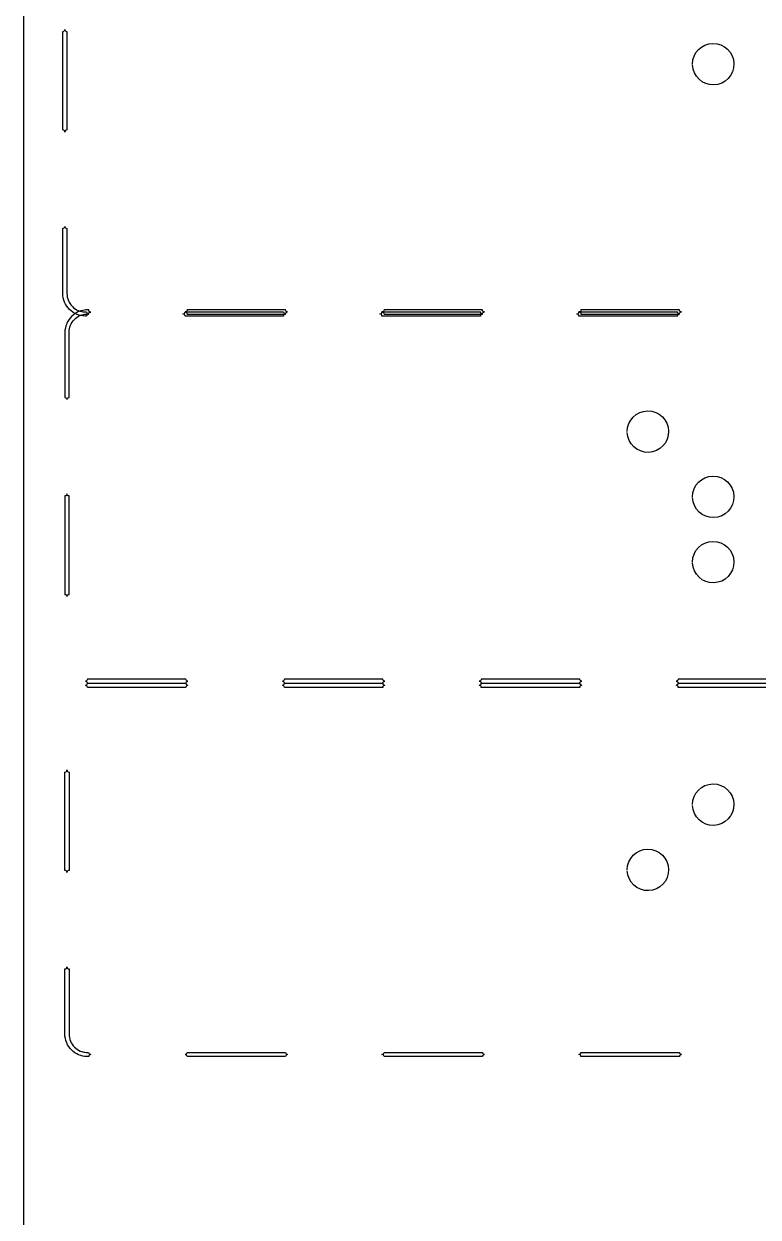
# Model space of a CAD drawing. Extents: x 0 to 120, y 0 to 230.
# Drawn here: x 0.1 to 35.9, y 58.3 to 116.4 of the extents above; entities that cross this region are included whole.
import ezdxf

# ---------------------------------------------------------------- set-up
doc = ezdxf.new("R2010")
doc.units = 0
doc.layers.add('Camada_1', color=7, linetype='CONTINUOUS')

msp = doc.modelspace()

# ---------------------------------------------------------------- linework, layer by layer
at = {"layer": 'Camada_1', "color": 7}
for points in [[(0.1, 1.09983), (0.1, 229.09983)], [(2.000012, 111.270266), (2.000012, 116.069096)], [(2.201184, 116.069096), (2.201184, 111.270266)], [(2.000013, 103.299686), (2.000013, 106.469606)], [(2.101575, 106.569206), (2.101574, 106.569096)], [(2.201184, 106.469496), (2.201184, 103.299576)], [(2.878908, 102.221596), (2.875008, 102.221596), (2.773445, 102.248896), (2.671883, 102.284096), (2.576183, 102.330996), (2.484383, 102.385696), (2.400403, 102.450096), (2.322273, 102.520396), (2.251963, 102.598496), (2.187513, 102.682496), (2.132823, 102.774296), (2.087903, 102.867996), (2.087903, 102.869996)], [(2.978505, 102.474866), (2.974605, 102.474866), (2.873042, 102.447566), (2.77148, 102.412366), (2.67578, 102.365466), (2.58398, 102.310766), (2.5, 102.246266), (2.42187, 102.175966), (2.35156, 102.097866), (2.28711, 102.013866), (2.23242, 101.922066), (2.1875, 101.828366), (2.1875, 101.826366)], [(2.271494, 102.948016), (2.308604, 102.869916), (2.353524, 102.795716), (2.406254, 102.725416), (2.462894, 102.661016), (2.527344, 102.604416), (2.597654, 102.551716), (2.671874, 102.506816), (2.750004, 102.469716), (2.832034, 102.440416), (2.923834, 102.417016)], [(7.958996, 102.399176), (12.757824, 102.399176)], [(12.857421, 102.498446), (8.058593, 102.498446)], [(17.558606, 102.399176), (22.357434, 102.399176)], [(22.457031, 102.498446), (17.658203, 102.498446)], [(27.158215, 102.399176), (31.958996, 102.399176)], [(32.058593, 102.498446), (27.257812, 102.498446)], [(2.371091, 101.748446), (2.408201, 101.826546), (2.453121, 101.900746), (2.505851, 101.971046), (2.562491, 102.035446), (2.626941, 102.092046), (2.697251, 102.144746), (2.771471, 102.189646), (2.849601, 102.226746), (2.931631, 102.256046), (3.023431, 102.279446)], [(12.757824, 102.198016), (7.958996, 102.198016)], [(8.058593, 102.297286), (12.857421, 102.297286)], [(22.357434, 102.198016), (17.558606, 102.198016)], [(17.658203, 102.297286), (22.457031, 102.297286)], [(31.958996, 102.198016), (27.158215, 102.198016)], [(27.257812, 102.297286), (32.058593, 102.297286)], [(2.09961, 101.396676), (2.09961, 98.226756)], [(2.300781, 98.226966), (2.300781, 101.396886)], [(2.201172, 98.127156), (2.201171, 98.127366)], [(2.099609, 93.426196), (2.099609, 88.627366)], [(2.300781, 88.627366), (2.300781, 93.426196)], [(7.999999, 84.498446), (3.201171, 84.498446)], [(17.599609, 84.498446), (12.800781, 84.498446)], [(27.201171, 84.498446), (22.40039, 84.498446)], [(36.800781, 84.498446), (31.999999, 84.498446)], [(3.201171, 84.299576), (7.999999, 84.299576)], [(3.201171, 84.297286), (7.999999, 84.297286)], [(7.999999, 84.098416), (3.201171, 84.098416)], [(12.800781, 84.299576), (17.599609, 84.299576)], [(12.800781, 84.297286), (17.599609, 84.297286)], [(17.599609, 84.098416), (12.800781, 84.098416)], [(22.40039, 84.299576), (27.201171, 84.299576)], [(22.40039, 84.297286), (27.201171, 84.297286)], [(27.201171, 84.098416), (22.40039, 84.098416)], [(31.999999, 84.299576), (36.800781, 84.299576)], [(31.999999, 84.297286), (36.800781, 84.297286)], [(36.800781, 84.098416), (31.999999, 84.098416)], [(2.099609, 75.170666), (2.099609, 79.969496)], [(2.300781, 79.969496), (2.300781, 75.170666)], [(2.201172, 70.469606), (2.201171, 70.469496)], [(2.09961, 67.200086), (2.09961, 70.370006)], [(2.300781, 70.369896), (2.300781, 67.199976)], [(2.978505, 66.121996), (2.974605, 66.121996), (2.873042, 66.149296), (2.77148, 66.184496), (2.67578, 66.231396), (2.58398, 66.286096), (2.5, 66.350496), (2.42187, 66.420796), (2.35156, 66.498896), (2.28711, 66.582896), (2.23242, 66.674696), (2.1875, 66.768396), (2.1875, 66.770396)], [(2.371091, 66.848416), (2.408201, 66.770316), (2.453121, 66.696116), (2.505851, 66.625816), (2.562491, 66.561416), (2.626941, 66.504816), (2.697251, 66.452116), (2.771471, 66.407216), (2.849601, 66.370116), (2.931631, 66.340816), (3.023431, 66.317416)], [(8.058593, 66.299576), (12.857421, 66.299576)], [(12.857421, 66.098416), (8.058593, 66.098416)], [(17.658203, 66.299576), (22.457031, 66.299576)], [(22.457031, 66.098416), (17.658203, 66.098416)], [(27.257812, 66.299576), (32.058593, 66.299576)], [(32.058593, 66.098416), (27.257812, 66.098416)]]:
    msp.add_lwpolyline(points, dxfattribs=at)
for points in [[(2.101574, 116.170656)], [(2.201171, 88.525806)], [(2.201171, 80.071056)]]:
    msp.add_lwpolyline(points, close=True, dxfattribs=at)
for points in [[(2.000012, 116.069096), (2.027076, 116.06867), (2.053157, 116.079233), (2.072297, 116.098372)], [(2.072297, 116.098372), (2.091436, 116.117512), (2.102, 116.143592), (2.101574, 116.170656)], [(2.101574, 116.170656), (2.101157, 116.143933), (2.111455, 116.118154), (2.130169, 116.099073)], [(2.130169, 116.099073), (2.148884, 116.079992), (2.174458, 116.069197), (2.201184, 116.069096)], [(32.694089, 114.47877), (32.694092, 115.033635), (33.140342, 115.484909), (33.69423, 115.49017)], [(33.69423, 115.49017), (34.248118, 115.495431), (34.70283, 115.052715), (34.713337, 114.49795)], [(33.732521, 113.46772), (33.178826, 113.451939), (32.715813, 113.885948), (32.694815, 114.44042)], [(34.713337, 114.49795), (34.723845, 113.943179), (34.286215, 113.483501), (33.732521, 113.46772)], [(2.071593, 111.241675), (2.052512, 111.260388), (2.026734, 111.270684), (2.000012, 111.270266)], [(2.101574, 111.170666), (2.101471, 111.197391), (2.090674, 111.222963), (2.071593, 111.241675)], [(2.201184, 111.270266), (2.146264, 111.270052), (2.101794, 111.225586), (2.101574, 111.170666)], [(2.000013, 106.469606), (2.026735, 106.469188), (2.052513, 106.479484), (2.071594, 106.498197)], [(2.071594, 106.498197), (2.090675, 106.516909), (2.101472, 106.542481), (2.101575, 106.569206)], [(2.101574, 106.569096), (2.101794, 106.514176), (2.146264, 106.46971), (2.201184, 106.469496)], [(2.087903, 102.869996), (2.030533, 103.005706), (1.999883, 103.152966), (2.000013, 103.299686)], [(2.201184, 103.299576), (2.201077, 103.179416), (2.224864, 103.058326), (2.271494, 102.948016)], [(2.923834, 102.417016), (2.997194, 102.401816), (3.074821, 102.397916), (3.156256, 102.399416)], [(3.259755, 102.498266), (3.168765, 102.500266), (3.074592, 102.495266), (2.978505, 102.474866)], [(3.156256, 102.399416), (3.157513, 102.344475), (3.20287, 102.300843), (3.257818, 102.301716)], [(3.255853, 102.297046), (3.25711, 102.351987), (3.302467, 102.395619), (3.357415, 102.394746)], [(3.286953, 102.426098), (3.268602, 102.44555), (3.258807, 102.471541), (3.259755, 102.498266)], [(3.357415, 102.394746), (3.330681, 102.395355), (3.305304, 102.406646), (3.286953, 102.426098)], [(7.929015, 102.328167), (7.948096, 102.346879), (7.958893, 102.372451), (7.958996, 102.399176)], [(8.029316, 102.426162), (8.010176, 102.407023), (7.984095, 102.39646), (7.957031, 102.396886)], [(7.957031, 102.396886), (7.983753, 102.397304), (8.009531, 102.387008), (8.028612, 102.368295)], [(8.058593, 102.498446), (8.059019, 102.471382), (8.048455, 102.445302), (8.029316, 102.426162)], [(12.757824, 102.399176), (12.758043, 102.344256), (12.802514, 102.29979), (12.857434, 102.299576)], [(12.886016, 102.426863), (12.867302, 102.445944), (12.857004, 102.471723), (12.857421, 102.498446)], [(12.857421, 102.297286), (12.85764, 102.352206), (12.902111, 102.396672), (12.957031, 102.396886)], [(12.957031, 102.396886), (12.930305, 102.396987), (12.904731, 102.407782), (12.886016, 102.426863)], [(17.458996, 102.299576), (17.513916, 102.29979), (17.558387, 102.344256), (17.558606, 102.399176)], [(17.629608, 102.426863), (17.610893, 102.407782), (17.585319, 102.396987), (17.558593, 102.396886)], [(17.558593, 102.396886), (17.613513, 102.396672), (17.657984, 102.352206), (17.658203, 102.297286)], [(17.658203, 102.498446), (17.65862, 102.471723), (17.648322, 102.445944), (17.629608, 102.426863)], [(22.357434, 102.399176), (22.357538, 102.372451), (22.368335, 102.346879), (22.387416, 102.328167)], [(22.486309, 102.426162), (22.467169, 102.445302), (22.456605, 102.471382), (22.457031, 102.498446)], [(22.558593, 102.396886), (22.531529, 102.39646), (22.505448, 102.407023), (22.486309, 102.426162)], [(22.487013, 102.368295), (22.506094, 102.387008), (22.531871, 102.397304), (22.558593, 102.396886)], [(27.058605, 102.299576), (27.113525, 102.29979), (27.157996, 102.344256), (27.158215, 102.399176)], [(27.229217, 102.426863), (27.210502, 102.407782), (27.184928, 102.396987), (27.158202, 102.396886)], [(27.158202, 102.396886), (27.213122, 102.396672), (27.257593, 102.352206), (27.257812, 102.297286)], [(27.257812, 102.498446), (27.258229, 102.471723), (27.247931, 102.445944), (27.229217, 102.426863)], [(31.958996, 102.399176), (31.959215, 102.344256), (32.003686, 102.29979), (32.058606, 102.299576)], [(32.087188, 102.426863), (32.068474, 102.445944), (32.058176, 102.471723), (32.058593, 102.498446)], [(32.058593, 102.297286), (32.058812, 102.352206), (32.103283, 102.396672), (32.158203, 102.396886)], [(32.158203, 102.396886), (32.131477, 102.396987), (32.105903, 102.407782), (32.087188, 102.426863)], [(2.1875, 101.826366), (2.13013, 101.690656), (2.09948, 101.543396), (2.09961, 101.396676)], [(3.160158, 102.198196), (3.069168, 102.196196), (2.974995, 102.201196), (2.878908, 102.221596)], [(3.023431, 102.279446), (3.096791, 102.294646), (3.174418, 102.298546), (3.255853, 102.297046)], [(3.187356, 102.270364), (3.169005, 102.250912), (3.15921, 102.224921), (3.160158, 102.198196)], [(3.257818, 102.301716), (3.231084, 102.301107), (3.205707, 102.289816), (3.187356, 102.270364)], [(7.857434, 102.299576), (7.884156, 102.299158), (7.909934, 102.309454), (7.929015, 102.328167)], [(7.929719, 102.2703), (7.910579, 102.289439), (7.884498, 102.300002), (7.857434, 102.299576)], [(7.958996, 102.198016), (7.959422, 102.22508), (7.948858, 102.25116), (7.929719, 102.2703)], [(8.028612, 102.368295), (8.047693, 102.349583), (8.05849, 102.324011), (8.058593, 102.297286)], [(12.786419, 102.269599), (12.767705, 102.250518), (12.757407, 102.224739), (12.757824, 102.198016)], [(12.857434, 102.299576), (12.830708, 102.299475), (12.805134, 102.28868), (12.786419, 102.269599)], [(17.530011, 102.269599), (17.511296, 102.28868), (17.485722, 102.299475), (17.458996, 102.299576)], [(17.558606, 102.198016), (17.559023, 102.224739), (17.548725, 102.250518), (17.530011, 102.269599)], [(22.386712, 102.2703), (22.367572, 102.25116), (22.357008, 102.22508), (22.357434, 102.198016)], [(22.458996, 102.299576), (22.431932, 102.300002), (22.405851, 102.289439), (22.386712, 102.2703)], [(22.387416, 102.328167), (22.406497, 102.309454), (22.432274, 102.299158), (22.458996, 102.299576)], [(22.457031, 102.297286), (22.457135, 102.324011), (22.467932, 102.349583), (22.487013, 102.368295)], [(27.12962, 102.269599), (27.110905, 102.28868), (27.085331, 102.299475), (27.058605, 102.299576)], [(27.158215, 102.198016), (27.158632, 102.224739), (27.148334, 102.250518), (27.12962, 102.269599)], [(31.987591, 102.269599), (31.968877, 102.250518), (31.958579, 102.224739), (31.958996, 102.198016)], [(32.058606, 102.299576), (32.03188, 102.299475), (32.006306, 102.28868), (31.987591, 102.269599)], [(2.300781, 101.396886), (2.300674, 101.517046), (2.324461, 101.638126), (2.371091, 101.748446)], [(2.09961, 98.226756), (2.126332, 98.227174), (2.15211, 98.216878), (2.171191, 98.198165)], [(2.171191, 98.198165), (2.190272, 98.179453), (2.201069, 98.153881), (2.201172, 98.127156)], [(2.201171, 98.127366), (2.201391, 98.182286), (2.245861, 98.226752), (2.300781, 98.226966)], [(29.514046, 96.56377), (29.514044, 97.118639), (29.960296, 97.569919), (30.514188, 97.57518)], [(30.514188, 97.57518), (31.06808, 97.580441), (31.522794, 97.137719), (31.533295, 96.58295)], [(31.533295, 96.58295), (31.543798, 96.028182), (31.106169, 95.568511), (30.552478, 95.55273)], [(30.552478, 95.55273), (29.998788, 95.53695), (29.535776, 95.970952), (29.514773, 96.52542)], [(32.694039, 93.38378), (32.694042, 93.938645), (33.140293, 94.389919), (33.694181, 94.39518)], [(33.694181, 94.39518), (34.248069, 94.400441), (34.702781, 93.957725), (34.713288, 93.40296)], [(2.17119, 93.454787), (2.152109, 93.436074), (2.126331, 93.425778), (2.099609, 93.426196)], [(2.201171, 93.525796), (2.201068, 93.499071), (2.190271, 93.473499), (2.17119, 93.454787)], [(2.300781, 93.426196), (2.245861, 93.42641), (2.201391, 93.470876), (2.201171, 93.525796)], [(33.732471, 92.37274), (33.17878, 92.356959), (32.715768, 92.790962), (32.694765, 93.34543)], [(34.713288, 93.40296), (34.723791, 92.848192), (34.286162, 92.388521), (33.732471, 92.37274)], [(32.694039, 90.20377), (32.694037, 90.758639), (33.140289, 91.209919), (33.694181, 91.21518)], [(33.694181, 91.21518), (34.248073, 91.220441), (34.702787, 90.777719), (34.713288, 90.22295)], [(34.713288, 90.22295), (34.723791, 89.668182), (34.286162, 89.208511), (33.732471, 89.19273)], [(33.732471, 89.19273), (33.17878, 89.176949), (32.715768, 89.610952), (32.694765, 90.16542)], [(2.099609, 88.627366), (2.126673, 88.627792), (2.152754, 88.617229), (2.171894, 88.59809)], [(2.171894, 88.59809), (2.191033, 88.57895), (2.201597, 88.55287), (2.201171, 88.525806)], [(2.201171, 88.525806), (2.200754, 88.552529), (2.211052, 88.578308), (2.229766, 88.597389)], [(2.229766, 88.597389), (2.248481, 88.61647), (2.274055, 88.627265), (2.300781, 88.627366)], [(3.171894, 84.426162), (3.152754, 84.407023), (3.126673, 84.39646), (3.099609, 84.396886)], [(3.099609, 84.396886), (3.126331, 84.397304), (3.152109, 84.387008), (3.17119, 84.368295)], [(3.17119, 84.368295), (3.190271, 84.349583), (3.201068, 84.324011), (3.201171, 84.297286)], [(3.201171, 84.498446), (3.201597, 84.471382), (3.191033, 84.445302), (3.171894, 84.426162)], [(8.028594, 84.426863), (8.00988, 84.445944), (7.999582, 84.471723), (7.999999, 84.498446)], [(7.999999, 84.297286), (8.000219, 84.352206), (8.044689, 84.396672), (8.099609, 84.396886)], [(8.099609, 84.396886), (8.072883, 84.396987), (8.047309, 84.407782), (8.028594, 84.426863)], [(12.772186, 84.426863), (12.753471, 84.407782), (12.727897, 84.396987), (12.701171, 84.396886)], [(12.701171, 84.396886), (12.756091, 84.396672), (12.800562, 84.352206), (12.800781, 84.297286)], [(12.800781, 84.498446), (12.801198, 84.471723), (12.7909, 84.445944), (12.772186, 84.426863)], [(17.628887, 84.426162), (17.609747, 84.445302), (17.599183, 84.471382), (17.599609, 84.498446)], [(17.599609, 84.297286), (17.599713, 84.324011), (17.61051, 84.349583), (17.629591, 84.368295)], [(17.701171, 84.396886), (17.674107, 84.39646), (17.648026, 84.407023), (17.628887, 84.426162)], [(17.629591, 84.368295), (17.648672, 84.387008), (17.674449, 84.397304), (17.701171, 84.396886)], [(22.371795, 84.426863), (22.35308, 84.407782), (22.327506, 84.396987), (22.30078, 84.396886)], [(22.30078, 84.396886), (22.3557, 84.396672), (22.400171, 84.352206), (22.40039, 84.297286)], [(22.40039, 84.498446), (22.400807, 84.471723), (22.390509, 84.445944), (22.371795, 84.426863)], [(27.229766, 84.426863), (27.211052, 84.445944), (27.200754, 84.471723), (27.201171, 84.498446)], [(27.201171, 84.297286), (27.20139, 84.352206), (27.245861, 84.396672), (27.300781, 84.396886)], [(27.300781, 84.396886), (27.274055, 84.396987), (27.248481, 84.407782), (27.229766, 84.426863)], [(31.971404, 84.426863), (31.952689, 84.407782), (31.927115, 84.396987), (31.900389, 84.396886)], [(31.900389, 84.396886), (31.955309, 84.396672), (31.99978, 84.352206), (31.999999, 84.297286)], [(31.999999, 84.498446), (32.000416, 84.471723), (31.990118, 84.445944), (31.971404, 84.426863)], [(3.099609, 84.199976), (3.126331, 84.199558), (3.152109, 84.209854), (3.17119, 84.228567)], [(3.171894, 84.1707), (3.152754, 84.189839), (3.126673, 84.200402), (3.099609, 84.199976)], [(3.17119, 84.228567), (3.190271, 84.247279), (3.201068, 84.272851), (3.201171, 84.299576)], [(3.201171, 84.098416), (3.201597, 84.12548), (3.191033, 84.15156), (3.171894, 84.1707)], [(8.028594, 84.169999), (8.00988, 84.150918), (7.999582, 84.125139), (7.999999, 84.098416)], [(7.999999, 84.299576), (8.000219, 84.244656), (8.044689, 84.20019), (8.099609, 84.199976)], [(8.099609, 84.199976), (8.072883, 84.199875), (8.047309, 84.18908), (8.028594, 84.169999)], [(12.701171, 84.199976), (12.756091, 84.20019), (12.800562, 84.244656), (12.800781, 84.299576)], [(12.772186, 84.169999), (12.753471, 84.18908), (12.727897, 84.199875), (12.701171, 84.199976)], [(12.800781, 84.098416), (12.801198, 84.125139), (12.7909, 84.150918), (12.772186, 84.169999)], [(17.628887, 84.1707), (17.609747, 84.15156), (17.599183, 84.12548), (17.599609, 84.098416)], [(17.599609, 84.299576), (17.599713, 84.272851), (17.61051, 84.247279), (17.629591, 84.228567)], [(17.701171, 84.199976), (17.674107, 84.200402), (17.648026, 84.189839), (17.628887, 84.1707)], [(17.629591, 84.228567), (17.648672, 84.209854), (17.674449, 84.199558), (17.701171, 84.199976)], [(22.30078, 84.199976), (22.3557, 84.20019), (22.400171, 84.244656), (22.40039, 84.299576)], [(22.371795, 84.169999), (22.35308, 84.18908), (22.327506, 84.199875), (22.30078, 84.199976)], [(22.40039, 84.098416), (22.400807, 84.125139), (22.390509, 84.150918), (22.371795, 84.169999)], [(27.229766, 84.169999), (27.211052, 84.150918), (27.200754, 84.125139), (27.201171, 84.098416)], [(27.201171, 84.299576), (27.20139, 84.244656), (27.245861, 84.20019), (27.300781, 84.199976)], [(27.300781, 84.199976), (27.274055, 84.199875), (27.248481, 84.18908), (27.229766, 84.169999)], [(31.900389, 84.199976), (31.955309, 84.20019), (31.99978, 84.244656), (31.999999, 84.299576)], [(31.971404, 84.169999), (31.952689, 84.18908), (31.927115, 84.199875), (31.900389, 84.199976)], [(31.999999, 84.098416), (32.000416, 84.125139), (31.990118, 84.150918), (31.971404, 84.169999)], [(2.099609, 79.969496), (2.126673, 79.96907), (2.152754, 79.979633), (2.171894, 79.998772)], [(2.171894, 79.998772), (2.191033, 80.017912), (2.201597, 80.043992), (2.201171, 80.071056)], [(2.201171, 80.071056), (2.200754, 80.044333), (2.211052, 80.018554), (2.229766, 79.999473)], [(2.229766, 79.999473), (2.248481, 79.980392), (2.274055, 79.969597), (2.300781, 79.969496)], [(32.694085, 78.37887), (32.694088, 78.933735), (33.140338, 79.385009), (33.694226, 79.39027)], [(33.694226, 79.39027), (34.248114, 79.395531), (34.702826, 78.952815), (34.713333, 78.39805)], [(33.732517, 77.36782), (33.178822, 77.352039), (32.715809, 77.786048), (32.694811, 78.34052)], [(34.713333, 78.39805), (34.723841, 77.843279), (34.286211, 77.383601), (33.732517, 77.36782)], [(29.514085, 75.19886), (29.514088, 75.753725), (29.960338, 76.204999), (30.514226, 76.21026)], [(30.514226, 76.21026), (31.068114, 76.215521), (31.522826, 75.772805), (31.533333, 75.21804)], [(2.17119, 75.142075), (2.152109, 75.160788), (2.126331, 75.171084), (2.099609, 75.170666)], [(2.201171, 75.071066), (2.201068, 75.097791), (2.190271, 75.123363), (2.17119, 75.142075)], [(2.300781, 75.170666), (2.245861, 75.170452), (2.201391, 75.125986), (2.201171, 75.071066)], [(30.552517, 74.18782), (29.998826, 74.172039), (29.535814, 74.606042), (29.514811, 75.16051)], [(31.533333, 75.21804), (31.543836, 74.663273), (31.106208, 74.203601), (30.552517, 74.18782)], [(2.09961, 70.370006), (2.126332, 70.369588), (2.15211, 70.379884), (2.171191, 70.398597)], [(2.171191, 70.398597), (2.190272, 70.417309), (2.201069, 70.442881), (2.201172, 70.469606)], [(2.201171, 70.469496), (2.201391, 70.414576), (2.245861, 70.37011), (2.300781, 70.369896)], [(2.1875, 66.770396), (2.13013, 66.906106), (2.09948, 67.053366), (2.09961, 67.200086)], [(2.300781, 67.199976), (2.300674, 67.079816), (2.324461, 66.958726), (2.371091, 66.848416)], [(3.023431, 66.317416), (3.096791, 66.302216), (3.174418, 66.298316), (3.255853, 66.299816)], [(3.259755, 66.098596), (3.168765, 66.096596), (3.074592, 66.101596), (2.978505, 66.121996)], [(3.255853, 66.299816), (3.25711, 66.244875), (3.302467, 66.201243), (3.357415, 66.202116)], [(3.286953, 66.170764), (3.268602, 66.151312), (3.258807, 66.125321), (3.259755, 66.098596)], [(3.357415, 66.202116), (3.330681, 66.201507), (3.305304, 66.190216), (3.286953, 66.170764)], [(7.957031, 66.199976), (7.983753, 66.199558), (8.009531, 66.209854), (8.028612, 66.228567)], [(8.029316, 66.1707), (8.010176, 66.189839), (7.984095, 66.200402), (7.957031, 66.199976)], [(8.028612, 66.228567), (8.047693, 66.247279), (8.05849, 66.272851), (8.058593, 66.299576)], [(8.058593, 66.098416), (8.059019, 66.12548), (8.048455, 66.15156), (8.029316, 66.1707)], [(12.886016, 66.169999), (12.867302, 66.150918), (12.857004, 66.125139), (12.857421, 66.098416)], [(12.857421, 66.299576), (12.85764, 66.244656), (12.902111, 66.20019), (12.957031, 66.199976)], [(12.957031, 66.199976), (12.930305, 66.199875), (12.904731, 66.18908), (12.886016, 66.169999)], [(17.558593, 66.199976), (17.613513, 66.20019), (17.657984, 66.244656), (17.658203, 66.299576)], [(17.629608, 66.169999), (17.610893, 66.18908), (17.585319, 66.199875), (17.558593, 66.199976)], [(17.658203, 66.098416), (17.65862, 66.125139), (17.648322, 66.150918), (17.629608, 66.169999)], [(22.486309, 66.1707), (22.467169, 66.15156), (22.456605, 66.12548), (22.457031, 66.098416)], [(22.457031, 66.299576), (22.457135, 66.272851), (22.467932, 66.247279), (22.487013, 66.228567)], [(22.558593, 66.199976), (22.531529, 66.200402), (22.505448, 66.189839), (22.486309, 66.1707)], [(22.487013, 66.228567), (22.506094, 66.209854), (22.531871, 66.199558), (22.558593, 66.199976)], [(27.158202, 66.199976), (27.213122, 66.20019), (27.257593, 66.244656), (27.257812, 66.299576)], [(27.229217, 66.169999), (27.210502, 66.18908), (27.184928, 66.199875), (27.158202, 66.199976)], [(27.257812, 66.098416), (27.258229, 66.125139), (27.247931, 66.150918), (27.229217, 66.169999)], [(32.087188, 66.169999), (32.068474, 66.150918), (32.058176, 66.125139), (32.058593, 66.098416)], [(32.058593, 66.299576), (32.058812, 66.244656), (32.103283, 66.20019), (32.158203, 66.199976)], [(32.158203, 66.199976), (32.131477, 66.199875), (32.105903, 66.18908), (32.087188, 66.169999)]]:
    msp.add_open_spline(points, degree=3, dxfattribs=at)

doc.saveas('drawing.dxf')
